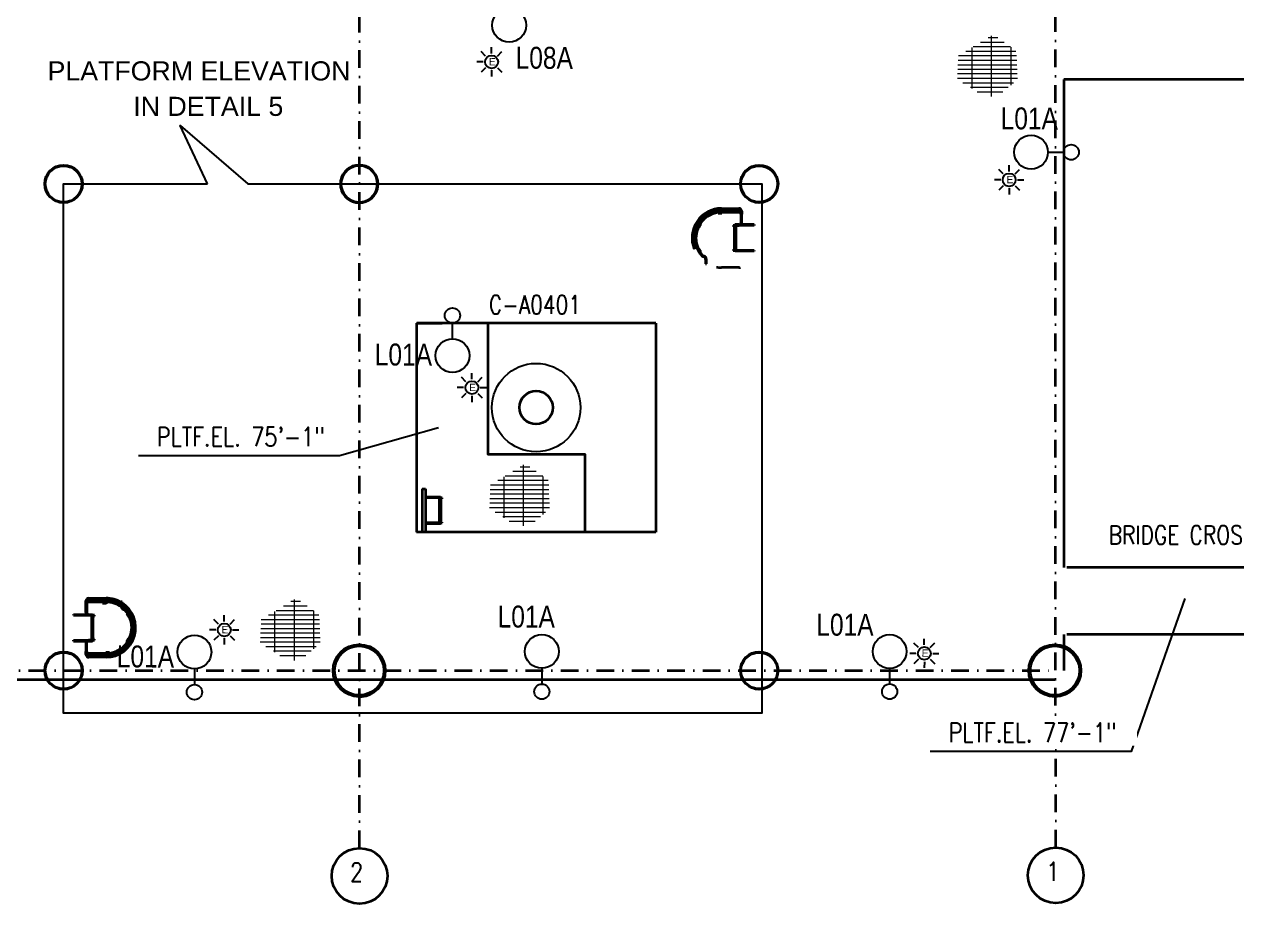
# Model space of a CAD drawing. Header units: inches. Extents: x 3135 to 9031, y -914 to 4011.
# Drawn here: x 5393 to 6230, y 2261 to 2868 of the extents above; entities that cross this region are included whole.
import ezdxf
from ezdxf.enums import TextEntityAlignment as Align

# ---------------------------------------------------------------- set-up
doc = ezdxf.new("R2010")
doc.units = ezdxf.units.IN
doc.header["$MEASUREMENT"] = 0
doc.linetypes.add('DASHDOT2', pattern=[12.700025, 6.350013, -3.175006, 0, -3.175006])
for name, color, linetype in [('Default', 7, 'Continuous'), ('E-LIGHTING', 41, 'Continuous'), ('TF_P_Equipment', 7, 'Continuous'), ('TF_P_Ladder', 7, 'Continuous'), ('TF_P_Steel', 7, 'Continuous'), ('TF_S_GRATING', 7, 'Continuous')]:
    doc.layers.add(name, color=color, linetype=linetype)
doc.styles.add('Arial', font='arial.ttf')
doc.styles.add('ROMANS', font='romans.shx')

# ---------------------------------------------------------------- blocks, each defined once
blk = doc.blocks.new('TF_P_ELP_GRATING', base_point=(2.146, 13.23))
at = {"layer": 'TF_S_GRATING', "color": 8, "linetype": 'Continuous', "lineweight": 18}
for p, q in [((2.313, 13.474), (2.034, 13.474)), ((2.19, 13.523), (2.19, 12.866)), ((2.426, 13.377), (1.882, 13.377)), ((2.37, 13.425), (1.964, 13.425)), ((1.98, 13.435), (1.98, 12.994)), ((2.4, 13.399), (2.4, 12.99)), ((2.469, 13.328), (1.822, 13.328)), ((2.467, 13.279), (1.824, 13.279)), ((2.465, 13.23), (1.826, 13.23)), ((2.463, 13.182), (1.828, 13.182)), ((2.462, 13.133), (1.83, 13.133)), ((2.46, 13.084), (1.832, 13.084)), ((2.453, 13.035), (1.912, 13.035)), ((2.396, 12.987), (1.992, 12.987)), ((2.326, 12.938), (2.072, 12.938)), ((2.256, 12.889), (2.152, 12.889))]:
    blk.add_line(p, q, dxfattribs=at)
blk = doc.blocks.new('A$Cdd380a1b')
at = {"color": 8}
blk.add_circle((-57.4385, -14.9664), 0.2383, dxfattribs=at)
at = {"layer": 'Default', "color": 8, "linetype": 'Continuous', "lineweight": 35}
for centre in [(-58.3905, -17.4925), (-58.3905, -17.4925), (-58.3905, -17.4925), (-54.6375, -17.489)]:
    blk.add_circle(centre, 0.15, dxfattribs=at)
at = {"layer": 'TF_P_Equipment', "color": 8, "linetype": 'Continuous', "lineweight": 35}
blk.add_circle((-57.4385, -14.9664), 0.09, dxfattribs=at)
at = {"layer": 'TF_P_Ladder', "color": 8, "linetype": 'Continuous', "lineweight": 35}
for p, q in [((-56.4383, -13.9134), (-56.4579, -13.9134)), ((-56.4579, -13.9134), (-56.4579, -13.918)), ((-56.4579, -13.918), (-56.4383, -13.918)), ((-56.4572, -13.9095), (-56.4556, -13.9013)), ((-56.4361, -13.9013), (-56.4556, -13.9013)), ((-56.4418, -13.918), (-56.4383, -13.918)), ((-56.4388, -13.8919), (-56.3451, -13.8919)), ((-56.3451, -13.8966), (-56.4388, -13.8966)), ((-56.3451, -13.9084), (-56.4388, -13.9084)), ((-56.4388, -13.913), (-56.3451, -13.913)), ((-56.4383, -13.9134), (-56.4383, -13.913)), ((-56.4383, -13.918), (-56.4374, -13.913)), ((-56.4383, -13.918), (-56.4383, -13.9134)), ((-56.4383, -13.918), (-56.4383, -13.918)), ((-56.4374, -13.9084), (-56.4361, -13.9013)), ((-56.4365, -13.9084), (-56.4361, -13.906)), ((-56.4361, -13.906), (-56.4361, -13.9013)), ((-56.3349, -13.9124), (-56.3349, -13.9068)), ((-56.3302, -13.9068), (-56.3302, -13.9232)), ((-56.5676, -13.9892), (-56.5791, -13.9853)), ((-56.5789, -13.9858), (-56.5765, -13.9871)), ((-56.568, -13.99), (-56.5765, -13.9871)), ((-56.558, -13.9723), (-56.5694, -13.9684)), ((-56.5537, -13.9737), (-56.5635, -13.9906)), ((-56.5594, -13.993), (-56.5496, -13.9761)), ((-56.5594, -13.993), (-56.5552, -13.9857)), ((-56.5496, -13.9761), (-56.5537, -13.9737)), ((-56.5497, -13.976), (-56.5514, -13.975)), ((-56.5497, -13.976), (-56.5497, -13.976)), ((-56.3759, -13.9841), (-56.3759, -13.9888)), ((-56.3564, -13.9841), (-56.3759, -13.9841)), ((-56.3701, -13.9826), (-56.3701, -13.9841)), ((-56.3662, -13.9826), (-56.3701, -13.9826)), ((-56.3662, -13.9794), (-56.3662, -13.9841)), ((-56.3451, -13.9794), (-56.3662, -13.9794)), ((-56.3564, -13.9888), (-56.3564, -13.9841)), ((-56.3564, -13.9841), (-56.3451, -13.9841)), ((-56.2627, -13.9841), (-56.3451, -13.9841)), ((-56.3349, -13.9232), (-56.3349, -13.9693)), ((-56.2627, -13.9794), (-56.3343, -13.9794)), ((-56.3302, -13.9693), (-56.3302, -13.9232)), ((-56.2627, -13.9794), (-56.2627, -13.9841)), ((-56.5635, -13.9906), (-56.5594, -13.993)), ((-56.5594, -13.993), (-56.5631, -13.9917)), ((-56.5627, -13.9911), (-56.5617, -13.9917)), ((-56.5594, -13.993), (-56.5594, -13.993)), ((-56.5594, -13.993), (-56.5594, -13.993)), ((-56.3759, -13.9888), (-56.3564, -13.9888)), ((-56.3701, -13.9888), (-56.3701, -14.1138)), ((-56.3623, -13.9888), (-56.3623, -14.1138)), ((-56.5594, -14.1097), (-56.5635, -14.112)), ((-56.5595, -14.1097), (-56.5635, -14.1111)), ((-56.5635, -14.112), (-56.5537, -14.1289)), ((-56.5595, -14.1097), (-56.5612, -14.1107)), ((-56.5594, -14.1097), (-56.5595, -14.1097)), ((-56.5496, -14.1266), (-56.5594, -14.1097)), ((-56.3759, -14.1138), (-56.3759, -14.1185)), ((-56.3564, -14.1138), (-56.3759, -14.1138)), ((-56.3564, -14.1185), (-56.3564, -14.1138)), ((-56.5537, -14.1289), (-56.5496, -14.1266)), ((-56.5251, -14.1673), (-56.5251, -14.1903)), ((-56.5204, -14.1903), (-56.5204, -14.1673)), ((-56.3759, -14.1185), (-56.3564, -14.1185)), ((-56.3701, -14.1185), (-56.3701, -14.1201)), ((-56.3634, -14.1201), (-56.3701, -14.1201)), ((-56.3662, -14.1201), (-56.3662, -14.1232)), ((-56.2627, -14.1232), (-56.3662, -14.1232)), ((-56.3623, -14.1201), (-56.3634, -14.1201)), ((-56.2627, -14.1185), (-56.3564, -14.1185)), ((-56.2627, -14.1185), (-56.2627, -14.1232)), ((-56.5251, -14.1903), (-56.5204, -14.1903)), ((-56.3451, -14.2107), (-56.4388, -14.2107)), ((-57.9549, -15.449), (-58.035, -15.449)), ((-57.9647, -15.4537), (-58.035, -15.4537)), ((-57.9452, -15.4537), (-57.9647, -15.4537)), ((-57.9647, -15.4537), (-57.9647, -15.4584)), ((-57.9647, -15.4584), (-57.9452, -15.4584)), ((-57.9588, -15.4521), (-57.9577, -15.4521)), ((-57.9588, -15.5834), (-57.9588, -15.4584)), ((-57.9577, -15.4521), (-57.951, -15.4521)), ((-57.9549, -15.449), (-57.9549, -15.4521)), ((-57.951, -15.4537), (-57.951, -15.4521)), ((-57.951, -15.5834), (-57.951, -15.4584)), ((-57.9452, -15.4584), (-57.9452, -15.4537)), ((-57.9647, -15.5881), (-58.035, -15.5881)), ((-57.9549, -15.5927), (-58.035, -15.5927)), ((-57.9452, -15.5834), (-57.9647, -15.5834)), ((-57.9647, -15.5834), (-57.9647, -15.5881)), ((-57.9647, -15.5881), (-57.9452, -15.5881)), ((-57.9588, -15.5896), (-57.9577, -15.5896)), ((-57.9577, -15.5896), (-57.951, -15.5896)), ((-57.9549, -15.5896), (-57.9549, -15.5927)), ((-57.951, -15.5896), (-57.951, -15.5881)), ((-57.9452, -15.5881), (-57.9452, -15.5834)), ((-59.8654, -16.0255), (-59.8654, -16.0091)), ((-59.8607, -16.0091), (-59.8607, -16.0147)), ((-59.8506, -15.9942), (-59.7568, -15.9942)), ((-59.7568, -15.9989), (-59.8506, -15.9989)), ((-59.8506, -16.0107), (-59.7568, -16.0107)), ((-59.7691, -16.0107), (-59.7596, -16.0036)), ((-59.7401, -16.0036), (-59.7596, -16.0036)), ((-59.7498, -16.0108), (-59.7401, -16.0036)), ((-59.744, -16.0112), (-59.7401, -16.0083)), ((-59.7401, -16.0083), (-59.7401, -16.0036)), ((-59.8654, -16.0716), (-59.8654, -16.0255)), ((-59.8607, -16.0255), (-59.8607, -16.0716)), ((-59.7568, -16.0153), (-59.8506, -16.0153)), ((-59.7759, -16.0157), (-59.7754, -16.0153)), ((-59.7759, -16.0157), (-59.7759, -16.0203)), ((-59.7564, -16.0157), (-59.7759, -16.0157)), ((-59.7759, -16.0203), (-59.7564, -16.0203)), ((-59.7564, -16.0157), (-59.756, -16.0153)), ((-59.7564, -16.0203), (-59.7498, -16.0155)), ((-59.7564, -16.0203), (-59.7564, -16.0157)), ((-59.6753, -16.0146), (-59.6753, -16.0377)), ((-59.6706, -16.0146), (-59.6753, -16.0146)), ((-59.6706, -16.0377), (-59.6706, -16.0146)), ((-59.642, -16.076), (-59.646, -16.0784)), ((-59.646, -16.0784), (-59.6422, -16.085)), ((-59.646, -16.0784), (-59.646, -16.0784)), ((-59.646, -16.0784), (-59.6363, -16.0953)), ((-59.6423, -16.0762), (-59.6438, -16.0771)), ((-59.6322, -16.0929), (-59.642, -16.076)), ((-59.6377, -16.0746), (-59.6263, -16.0707)), ((-59.933, -16.0864), (-59.933, -16.0817)), ((-59.933, -16.0817), (-59.8295, -16.0817)), ((-59.933, -16.0864), (-59.8393, -16.0864)), ((-59.8393, -16.0864), (-59.8393, -16.0911)), ((-59.8197, -16.0864), (-59.8393, -16.0864)), ((-59.8393, -16.0911), (-59.8197, -16.0911)), ((-59.8334, -16.2161), (-59.8334, -16.0911)), ((-59.8333, -16.0849), (-59.8323, -16.0849)), ((-59.8323, -16.0849), (-59.8256, -16.0849)), ((-59.8295, -16.0849), (-59.8295, -16.0817)), ((-59.8256, -16.0864), (-59.8256, -16.0849)), ((-59.8256, -16.2161), (-59.8256, -16.0911)), ((-59.8197, -16.0911), (-59.8197, -16.0864)), ((-59.6363, -16.0953), (-59.6322, -16.0929)), ((-59.6362, -16.0953), (-59.6321, -16.0939)), ((-59.6362, -16.0953), (-59.6344, -16.0942)), ((-59.6362, -16.0953), (-59.6362, -16.0953)), ((-59.6281, -16.0915), (-59.6165, -16.0876)), ((-59.6277, -16.0924), (-59.619, -16.0894)), ((-59.619, -16.0894), (-59.6167, -16.0881)), ((-59.933, -16.2255), (-59.933, -16.2208)), ((-59.933, -16.2208), (-59.8506, -16.2208)), ((-59.933, -16.2255), (-59.8614, -16.2255)), ((-59.8654, -16.2357), (-59.8654, -16.2817)), ((-59.8607, -16.2817), (-59.8607, -16.2357)), ((-59.8393, -16.2208), (-59.8506, -16.2208)), ((-59.8506, -16.2255), (-59.8295, -16.2255)), ((-59.8393, -16.2161), (-59.8393, -16.2208)), ((-59.8197, -16.2161), (-59.8393, -16.2161)), ((-59.8393, -16.2208), (-59.8197, -16.2208)), ((-59.8295, -16.2255), (-59.8295, -16.2208)), ((-59.8295, -16.2224), (-59.8256, -16.2224)), ((-59.8256, -16.2224), (-59.8256, -16.2208)), ((-59.8197, -16.2208), (-59.8197, -16.2161)), ((-59.6363, -16.212), (-59.646, -16.2289)), ((-59.646, -16.2289), (-59.646, -16.2289)), ((-59.646, -16.2289), (-59.642, -16.2312)), ((-59.646, -16.2289), (-59.6442, -16.2299)), ((-59.642, -16.2312), (-59.6322, -16.2143)), ((-59.6363, -16.212), (-59.6405, -16.2192)), ((-59.6377, -16.2327), (-59.6263, -16.2366)), ((-59.6363, -16.212), (-59.6363, -16.212)), ((-59.6363, -16.212), (-59.6326, -16.2132)), ((-59.6322, -16.2143), (-59.6363, -16.212)), ((-59.6363, -16.212), (-59.6363, -16.212)), ((-59.6329, -16.2139), (-59.634, -16.2133)), ((-59.6281, -16.2157), (-59.6166, -16.2196)), ((-59.6277, -16.2149), (-59.6191, -16.2178)), ((-59.6167, -16.2192), (-59.6191, -16.2178)), ((-59.8654, -16.2982), (-59.8654, -16.2817)), ((-59.8607, -16.2926), (-59.8607, -16.2982)), ((-59.7568, -16.2919), (-59.8506, -16.2919)), ((-59.8506, -16.2966), (-59.7568, -16.2966)), ((-59.8506, -16.3083), (-59.7568, -16.3083)), ((-59.7568, -16.313), (-59.8506, -16.313)), ((-59.7591, -16.2966), (-59.7596, -16.2989)), ((-59.7583, -16.2966), (-59.7596, -16.3036)), ((-59.7596, -16.2989), (-59.7596, -16.3036)), ((-59.7596, -16.3036), (-59.74, -16.3036)), ((-59.7573, -16.2869), (-59.7583, -16.2919)), ((-59.7573, -16.2916), (-59.7574, -16.2919)), ((-59.7573, -16.2869), (-59.7573, -16.2916)), ((-59.7573, -16.2869), (-59.7573, -16.2869)), ((-59.7378, -16.2869), (-59.7573, -16.2869)), ((-59.7538, -16.2869), (-59.7573, -16.2869)), ((-59.7573, -16.2916), (-59.7378, -16.2916)), ((-59.7385, -16.2954), (-59.74, -16.3036)), ((-59.7378, -16.2916), (-59.7378, -16.2869))]:
    blk.add_line(p, q, dxfattribs=at)
for centre, radius, start, end in [((-56.4388, -14.0513), 0.1594, 90, 202.10928), ((-56.4388, -14.0513), 0.143, 90, 225), ((-56.4374, -14.0528), 0.1398, 90.60236, 222.78875), ((-56.4388, -14.0513), 0.1547, 90, 153.09853), ((-56.3451, -13.9068), 0.0148, 0, 90), ((-56.3451, -13.9068), 0.0102, 0, 90), ((-56.3451, -13.9232), 0.0148, 0, 90), ((-56.3451, -13.9232), 0.0102, 0, 90), ((-56.4388, -14.0513), 0.1547, 154.81182, 202.81641), ((-56.3451, -13.9693), 0.0148, 270, 0), ((-56.3451, -13.9693), 0.0102, 270, 0), ((-56.4388, -14.0513), 0.1383, 180, 205.70816), ((-56.5399, -14.1673), 0.0195, 0, 90), ((-56.5399, -14.1673), 0.0148, 0, 90), ((-56.4388, -14.0513), 0.1594, 259.80709, 270), ((-56.3451, -14.1959), 0.0148, 270, 303.84514), ((-59.8506, -16.0091), 0.0148, 90, 180), ((-59.8506, -16.0255), 0.0148, 90, 180), ((-59.8506, -16.0091), 0.0102, 90, 180), ((-59.7568, -16.1536), 0.1594, 59.21838, 90), ((-59.7568, -16.1536), 0.1547, 58.17845, 90), ((-59.7568, -16.1536), 0.143, 55.21527, 90), ((-59.8506, -16.0716), 0.0148, 180, 223.17355), ((-59.8506, -16.0255), 0.0102, 90, 180), ((-59.8506, -16.0716), 0.0102, 180, 270), ((-59.7568, -16.1536), 0.1383, 53.56072, 90), ((-59.7568, -16.1536), 0.1594, 270, 57.23606), ((-59.7568, -16.1536), 0.143, 270, 45), ((-59.7583, -16.1522), 0.1398, 270.60236, 42.78875), ((-59.6557, -16.0377), 0.0195, 180, 270), ((-59.7568, -16.1536), 0.1547, 27.22863, 56.1115), ((-59.6557, -16.0377), 0.0148, 180, 270), ((-59.7568, -16.1536), 0.143, 45, 52.82522), ((-59.7568, -16.1536), 0.1383, 34.04968, 44.2645), ((-59.7568, -16.1536), 0.1383, 0, 25.95032), ((-59.7568, -16.1536), 0.1547, 334.81182, 25.19533), ((-59.8506, -16.2357), 0.0148, 90, 180), ((-59.8506, -16.2357), 0.0102, 90, 180), ((-59.7568, -16.1536), 0.1547, 270, 333.09853), ((-59.8506, -16.2817), 0.0148, 180, 270), ((-59.8506, -16.2982), 0.0148, 180, 270), ((-59.8506, -16.2817), 0.0102, 180, 270), ((-59.8506, -16.2982), 0.0102, 180, 270)]:
    blk.add_arc(centre, radius, start, end, dxfattribs=at)
at = {"layer": 'TF_P_Steel', "color": 8, "linetype": 'Continuous', "lineweight": 35}
for p, q in [((-54.5945, -13.1974), (-54.5945, -15.8295)), ((-53.5711, -13.1974), (-54.5945, -13.1974)), ((-56.5623, -14.1113), (-56.5643, -14.1113)), ((-58.0828, -14.5107), (-57.9442, -14.5107)), ((-58.0818, -15.6381), (-58.0818, -14.5107)), ((-56.7941, -14.5107), (-57.9442, -14.5107)), ((-58.0533, -15.4037), (-58.0533, -15.6381)), ((-58.0533, -15.4037), (-58.035, -15.4037)), ((-58.035, -15.4037), (-58.035, -15.6381)), ((-56.7941, -15.6381), (-58.0828, -15.6381)), ((-53.0485, -15.8295), (-54.5774, -15.8295)), ((-54.5945, -16.1904), (-54.5945, -16.385)), ((-53.0485, -16.1904), (-54.5774, -16.1904)), ((-62.1422, -16.4326), (-56.2212, -16.4326)), ((-60.0721, -16.4326), (-59.986, -16.4326)), ((-56.236, -16.4326), (-56.1498, -16.4326)), ((-56.1463, -16.4326), (-54.6422, -16.4326)), ((-58.3983, -16.5255), (-58.3983, -16.5255))]:
    blk.add_line(p, q, dxfattribs=at)
at = {"layer": 'TF_P_Steel', "color": 8, "linetype": 'DASHDOT2', "lineweight": 35, "ltscale": 0.015}
for points in [[(-58.3908, -17.3425), (-58.3922, -5.1349)], [(-54.6376, -17.339), (-54.6422, -5.1349)], [(-76.4334, -16.3849), (-54.6422, -16.3849)]]:
    blk.add_lwpolyline(points, dxfattribs=at)
at = {"layer": 'TF_P_Steel', "color": 8, "linetype": 'Continuous', "lineweight": 35}
for points in [[(-57.1738, -15.6381), (-57.1738, -15.2201), (-57.6974, -15.2201), (-57.6974, -14.5107), (-58.0818, -14.5107)], [(-56.7941, -14.5107), (-56.7941, -15.6381)]]:
    blk.add_lwpolyline(points, dxfattribs=at)
for centre, radius in [((-59.986, -13.7599), 0.1015), ((-56.236, -13.7599), 0.1015), ((-56.236, -13.7599), 0.1015), ((-56.236, -13.7599), 0.1015), ((-56.236, -13.7599), 0.1015), ((-59.986, -13.7599), 0.0984), ((-56.236, -13.7599), 0.0984), ((-56.236, -13.7599), 0.0984), ((-56.236, -13.7599), 0.0984), ((-56.236, -13.7599), 0.0984), ((-58.3922, -16.3849), 0.1407), ((-58.3922, -16.3849), 0.133), ((-54.6422, -16.3849), 0.1407), ((-54.6422, -16.3849), 0.133), ((-59.986, -16.3849), 0.1015), ((-59.986, -16.3849), 0.0984), ((-56.236, -16.3849), 0.1015), ((-56.236, -16.3849), 0.1015), ((-56.236, -16.3849), 0.1015), ((-56.236, -16.3849), 0.1015), ((-56.236, -16.3849), 0.0984), ((-56.236, -16.3849), 0.0984), ((-56.236, -16.3849), 0.0984), ((-56.236, -16.3849), 0.0984)]:
    blk.add_circle(centre, radius, dxfattribs=at)
for centre, radius, start, end in [((-58.3922, -13.7599), 0.1015, 0, 240.48698), ((-58.3922, -13.7599), 0.1015, 119.51302, 0), ((-58.3922, -13.7599), 0.0984, 0, 239.46825), ((-58.3922, -13.7599), 0.0984, 120.53175, 0), ((-58.3922, -13.7599), 0.1015, 299.51101, 0), ((-58.3922, -13.7599), 0.0984, 300.52965, 0), ((-58.3922, -16.3849), 0.1407, 22.86955, 67.13048), ((-58.3922, -16.3849), 0.1407, 267.56926, 337.13051)]:
    blk.add_arc(centre, radius, start, end, dxfattribs=at)
at = {"layer": 'Default', "color": 8, "linetype": 'Continuous', "lineweight": 35, "xscale": -0.5, "yscale": 0.5, "zscale": 0.5, "rotation": 180}
for p in [(-55.0055, -13.1424), (-57.5278, -15.4578), (-58.7637, -16.1834)]:
    blk.add_blockref('TF_P_ELP_GRATING', p, dxfattribs=at)
at = {"layer": 'Default', "color": 8, "style": 'ROMANS', "width": 0.8}
for s, p in [('C-A0401', (-57.445, -14.4113)), ('BRIDGE CROSSOVER', (-53.8188, -15.6534))]:
    blk.add_text(s, height=0.1, dxfattribs=at).set_placement(p, align=Align.MIDDLE_CENTER)
for s, p in [('2', (-58.441, -17.4216)), ('1', (-54.688, -17.4181))]:
    blk.add_text(s, height=0.1, dxfattribs=at).set_placement(p, align=Align.TOP_LEFT)
blk = doc.blocks.new('*U49')
at = {"color": 4, "linetype": 'ByBlock', "lineweight": -2}
blk.add_circle((0, 0), 112, dxfattribs=at)
at = {"color": 4, "insert": (1271, 651), "char_height": 324, "attachment_point": 1, "rotation": 269.7413, "style": 'Arial'}
blk.add_mtext_dynamic_manual_height_columns('{\\W0.8;L01A}', width=4053.6, gutter_width=4.41, heights=[0], dxfattribs=at)
at = {"color": 8}
blk.add_wipeout([(842, 0), (841, 16), (840, 31), (837, 47), (834, 62), (829, 77), (824, 92), (818, 106), (811, 120), (803, 134), (794, 146), (784, 159), (774, 171), (763, 182), (751, 192), (739, 202), (726, 210), (713, 218), (699, 225), (684, 232), (670, 237), (654, 241), (639, 245), (624, 247), (608, 249), (593, 249), (577, 249), (561, 247), (546, 245), (531, 241), (515, 237), (501, 232), (486, 225), (472, 218), (459, 210), (446, 202), (434, 192), (422, 182), (411, 171), (401, 159), (391, 146), (382, 134), (374, 120), (367, 106), (361, 92), (356, 77), (351, 62), (348, 47), (345, 31), (344, 16), (343, 0), (344, -16), (345, -31), (348, -47), (351, -62), (356, -77), (361, -92), (367, -106), (374, -120), (382, -134), (391, -146), (401, -159), (411, -171), (422, -182), (434, -192), (446, -202), (459, -210), (472, -218), (486, -225), (501, -232), (515, -237), (531, -241), (546, -245), (561, -247), (577, -249), (593, -249), (608, -249), (624, -247), (639, -245), (654, -241), (670, -237), (684, -232), (699, -225), (713, -218), (726, -210), (739, -202), (751, -192), (763, -182), (774, -171), (784, -159), (794, -146), (803, -134), (811, -120), (818, -106), (824, -92), (829, -77), (834, -62), (837, -47), (840, -31), (841, -16)], dxfattribs=at)
at = {"color": 4, "linetype": 'ByBlock', "lineweight": -2}
blk.add_line((343, 0), (112, 0), dxfattribs=at)
blk.add_circle((593, 0), 249, dxfattribs=at)
blk = doc.blocks.new('*U32')
at = {"color": 3}
for points in [[(-8.54, -37.05), (-8.55, -32.71)], [(-4.46, -38.73), (-1.4, -35.66)], [(-12.6, -46.89), (-15.66, -49.96)], [(-8.52, -48.57), (-8.52, -52.91)], [(-4.45, -46.88), (-1.38, -49.94)], [(-2.77, -42.8), (1.57, -42.79)]]:
    blk.add_lwpolyline(points, dxfattribs=at)
at = {"color": 4, "linetype": 'ByBlock', "lineweight": -2}
blk.add_circle((-27.71, -0.02), 5.26, dxfattribs=at)
at = {"color": 4, "insert": (-11.23, -44.64), "char_height": 5.03, "attachment_point": 1, "rotation": 89.86226, "style": 'Arial'}
blk.add_mtext_dynamic_manual_height_columns('E', width=62.9163, gutter_width=0.0684, heights=[0], dxfattribs=at)
at = {"color": 8}
blk.add_wipeout([(-27.69, -39.38), (-26.95, -39.36), (-26.23, -39.29), (-25.5, -39.17), (-24.79, -39.01), (-24.09, -38.81), (-23.4, -38.56), (-22.73, -38.27), (-22.07, -37.94), (-21.44, -37.56), (-20.84, -37.15), (-20.26, -36.7), (-19.71, -36.22), (-19.19, -35.7), (-18.71, -35.15), (-18.26, -34.57), (-17.85, -33.96), (-17.48, -33.33), (-17.15, -32.68), (-16.86, -32.01), (-16.61, -31.32), (-16.4, -30.62), (-16.25, -29.9), (-16.13, -29.18), (-16.06, -28.45), (-16.04, -27.72), (-16.06, -26.99), (-16.13, -26.26), (-16.25, -25.54), (-16.41, -24.82), (-16.61, -24.12), (-16.86, -23.43), (-17.15, -22.76), (-17.48, -22.11), (-17.86, -21.48), (-18.27, -20.87), (-18.72, -20.29), (-19.2, -19.74), (-19.72, -19.23), (-20.27, -18.74), (-20.85, -18.29), (-21.46, -17.88), (-22.09, -17.51), (-22.74, -17.18), (-23.41, -16.89), (-24.1, -16.64), (-24.8, -16.44), (-25.52, -16.28), (-26.24, -16.16), (-26.97, -16.1), (-27.7, -16.07), (-28.43, -16.1), (-29.16, -16.17), (-29.88, -16.28), (-30.6, -16.44), (-31.3, -16.65), (-31.99, -16.89), (-32.66, -17.18), (-33.31, -17.52), (-33.94, -17.89), (-34.55, -18.3), (-35.13, -18.75), (-35.68, -19.24), (-36.19, -19.75), (-36.68, -20.3), (-37.13, -20.88), (-37.54, -21.49), (-37.91, -22.12), (-38.24, -22.77), (-38.53, -23.44), (-38.78, -24.13), (-38.98, -24.83), (-39.14, -25.55), (-39.26, -26.27), (-39.32, -27), (-39.35, -27.73), (-39.32, -28.47), (-39.25, -29.19), (-39.14, -29.92), (-38.98, -30.63), (-38.77, -31.33), (-38.53, -32.02), (-38.24, -32.69), (-37.9, -33.35), (-37.53, -33.98), (-37.12, -34.58), (-36.67, -35.16), (-36.18, -35.71), (-35.67, -36.23), (-35.12, -36.71), (-34.54, -37.16), (-33.93, -37.57), (-33.3, -37.94), (-32.65, -38.27), (-31.98, -38.56), (-31.29, -38.81), (-30.59, -39.02), (-29.87, -39.17), (-29.15, -39.29), (-28.42, -39.36)], dxfattribs=at)
at = {"color": 4, "linetype": 'ByBlock', "lineweight": -2}
blk.add_line((-27.7, -16.07), (-27.71, -5.28), dxfattribs=at)
at = {"color": 3}
for points in [[(-12.61, -38.74), (-15.69, -35.68)], [(-14.29, -42.82), (-18.63, -42.82)]]:
    blk.add_lwpolyline(points, dxfattribs=at)
at = {"color": 4, "linetype": 'ByBlock', "lineweight": -2}
blk.add_circle((-27.69, -27.73), 11.65, dxfattribs=at)
at = {"color": 3}
blk.add_circle((-8.53, -42.81), 4.47, dxfattribs=at)
at = {"color": 4, "insert": (-58.59, -48.75), "char_height": 15.1528, "attachment_point": 1, "rotation": 89.86226, "style": 'Arial'}
blk.add_mtext_dynamic_manual_height_columns('{\\W0.8;L01A}', width=189.5784, gutter_width=0.206, heights=[0], dxfattribs=at)
blk = doc.blocks.new('*U26')
at = {"color": 4, "linetype": 'ByBlock', "lineweight": -2}
for points in [[(0, 0), (-9.21, 0)], [(0, 0), (9.21, 0)]]:
    blk.add_lwpolyline(points, dxfattribs=at)
at = {"color": 3}
for points in [[(-16.23, -43.68), (-19.3, -40.61)], [(-8.08, -43.68), (-5.02, -40.61)], [(-17.92, -47.76), (-22.26, -47.76)], [(-16.23, -51.83), (-19.3, -54.9)], [(-12.16, -53.52), (-12.16, -57.86)], [(-12.16, -53.52), (-12.16, -57.86)], [(-8.08, -51.83), (-5.02, -54.9)]]:
    blk.add_lwpolyline(points, dxfattribs=at)
blk.add_circle((-12.16, -47.76), 4.47, dxfattribs=at)
at = {"color": 4, "insert": (-13.99, -45.05), "char_height": 5.03, "attachment_point": 1, "rotation": 359.77523, "style": 'Arial'}
blk.add_mtext_dynamic_manual_height_columns('E', width=62.9163, gutter_width=0.0684, heights=[0], dxfattribs=at)
at = {"color": 8}
blk.add_wipeout([(0.02, -34.1), (0.75, -34.08), (1.48, -34.01), (2.2, -33.89), (2.92, -33.73), (3.62, -33.53), (4.31, -33.28), (4.98, -32.99), (5.63, -32.66), (6.26, -32.28), (6.87, -31.87), (7.45, -31.42), (8, -30.94), (8.51, -30.42), (9, -29.87), (9.45, -29.29), (9.86, -28.69), (10.23, -28.06), (10.56, -27.4), (10.85, -26.73), (11.1, -26.04), (11.3, -25.34), (11.46, -24.63), (11.58, -23.9), (11.64, -23.17), (11.67, -22.44), (11.64, -21.71), (11.57, -20.98), (11.46, -20.26), (11.3, -19.54), (11.09, -18.84), (10.85, -18.15), (10.55, -17.48), (10.22, -16.83), (9.85, -16.2), (9.44, -15.59), (8.99, -15.01), (8.5, -14.47), (7.99, -13.95), (7.44, -13.46), (6.86, -13.02), (6.25, -12.61), (5.62, -12.23), (4.97, -11.9), (4.3, -11.61), (3.61, -11.36), (2.9, -11.16), (2.19, -11), (1.47, -10.89), (0.74, -10.82), (0.01, -10.79), (-0.73, -10.82), (-1.45, -10.89), (-2.18, -11), (-2.89, -11.16), (-3.59, -11.37), (-4.28, -11.62), (-4.95, -11.91), (-5.61, -12.24), (-6.24, -12.61), (-6.84, -13.02), (-7.42, -13.47), (-7.97, -13.96), (-8.49, -14.48), (-8.97, -15.03), (-9.42, -15.6), (-9.83, -16.21), (-10.2, -16.84), (-10.53, -17.49), (-10.82, -18.17), (-11.07, -18.85), (-11.28, -19.56), (-11.44, -20.27), (-11.55, -20.99), (-11.62, -21.72), (-11.64, -22.46), (-11.62, -23.19), (-11.55, -23.92), (-11.43, -24.64), (-11.27, -25.35), (-11.07, -26.06), (-10.82, -26.75), (-10.53, -27.42), (-10.2, -28.07), (-9.82, -28.7), (-9.41, -29.3), (-8.96, -29.88), (-8.48, -30.43), (-7.96, -30.95), (-7.41, -31.43), (-6.83, -31.88), (-6.23, -32.29), (-5.59, -32.66), (-4.94, -33), (-4.27, -33.29), (-3.58, -33.53), (-2.88, -33.74), (-2.16, -33.9), (-1.44, -34.01), (-0.71, -34.08)], dxfattribs=at)
at = {"color": 4, "linetype": 'ByBlock', "lineweight": -2}
blk.add_line((0.01, -10.79), (0, 0), dxfattribs=at)
at = {"color": 3}
blk.add_lwpolyline([(-12.16, -41.99), (-12.16, -37.66)], dxfattribs=at)
at = {"color": 4, "linetype": 'ByBlock', "lineweight": -2}
blk.add_circle((0.01, -22.45), 11.65, dxfattribs=at)
at = {"color": 4, "insert": (4.49, -37.25), "char_height": 15.1528, "attachment_point": 1, "rotation": 359.77523, "style": 'Arial'}
blk.add_mtext_dynamic_manual_height_columns('{\\W0.8;L08A}', width=189.5784, gutter_width=0.206, heights=[0], dxfattribs=at)
blk = doc.blocks.new('*U48')
at = {"color": 3}
for points in [[(17.98, 17.53), (14.9, 20.6)], [(22.05, 19.23), (22.04, 23.57)], [(26.13, 17.55), (29.19, 20.62)], [(26.14, 9.4), (29.21, 6.33)], [(27.82, 13.47), (32.16, 13.48)], [(22.07, 7.7), (22.07, 3.36)]]:
    blk.add_lwpolyline(points, dxfattribs=at)
blk.add_circle((22.06, 13.47), 4.47, dxfattribs=at)
at = {"color": 4, "linetype": 'ByBlock', "lineweight": -2}
blk.add_circle((-27.71, -0.02), 5.26, dxfattribs=at)
at = {"color": 4, "insert": (19.36, 11.63), "char_height": 5.03, "attachment_point": 1, "rotation": 89.86226, "style": 'Arial'}
blk.add_mtext_dynamic_manual_height_columns('E', width=62.9163, gutter_width=0.0684, heights=[0], dxfattribs=at)
at = {"color": 8}
blk.add_wipeout([(11.65, 0.07), (11.63, 0.8), (11.56, 1.53), (11.44, 2.25), (11.28, 2.96), (11.08, 3.67), (10.83, 4.35), (10.53, 5.03), (10.2, 5.68), (9.83, 6.31), (9.41, 6.91), (8.96, 7.49), (8.48, 8.04), (7.96, 8.55), (7.41, 9.04), (6.83, 9.48), (6.22, 9.89), (5.59, 10.27), (4.94, 10.6), (4.27, 10.89), (3.58, 11.13), (2.87, 11.34), (2.16, 11.49), (1.44, 11.61), (0.71, 11.67), (-0.02, 11.7), (-0.76, 11.67), (-1.49, 11.6), (-2.21, 11.48), (-2.92, 11.32), (-3.62, 11.12), (-4.31, 10.87), (-4.98, 10.58), (-5.64, 10.24), (-6.27, 9.87), (-6.87, 9.46), (-7.45, 9.01), (-8, 8.52), (-8.51, 8), (-9, 7.45), (-9.44, 6.87), (-9.85, 6.27), (-10.22, 5.63), (-10.56, 4.98), (-10.84, 4.31), (-11.09, 3.62), (-11.29, 2.92), (-11.45, 2.2), (-11.56, 1.48), (-11.63, 0.75), (-11.65, 0.02), (-11.63, -0.71), (-11.56, -1.44), (-11.44, -2.17), (-11.28, -2.88), (-11.08, -3.58), (-10.83, -4.27), (-10.53, -4.94), (-10.2, -5.59), (-9.83, -6.22), (-9.41, -6.83), (-8.96, -7.41), (-8.48, -7.95), (-7.96, -8.47), (-7.41, -8.95), (-6.83, -9.4), (-6.22, -9.81), (-5.59, -10.18), (-4.94, -10.51), (-4.27, -10.8), (-3.58, -11.05), (-2.87, -11.25), (-2.16, -11.41), (-1.44, -11.52), (-0.71, -11.59), (0.02, -11.61), (0.76, -11.59), (1.48, -11.52), (2.21, -11.4), (2.92, -11.24), (3.62, -11.03), (4.31, -10.78), (4.98, -10.49), (5.64, -10.16), (6.27, -9.78), (6.87, -9.37), (7.45, -8.92), (8, -8.44), (8.51, -7.92), (8.99, -7.37), (9.44, -6.79), (9.85, -6.18), (10.22, -5.55), (10.55, -4.9), (10.84, -4.23), (11.09, -3.54), (11.29, -2.83), (11.45, -2.12), (11.56, -1.39), (11.63, -0.67)], dxfattribs=at)
at = {"color": 4, "linetype": 'ByBlock', "lineweight": -2}
blk.add_line((-11.65, 0.02), (-22.45, -0.01), dxfattribs=at)
at = {"color": 3}
for points in [[(16.29, 13.46), (11.96, 13.45)], [(17.99, 9.38), (14.92, 6.31)]]:
    blk.add_lwpolyline(points, dxfattribs=at)
at = {"color": 4, "linetype": 'ByBlock', "lineweight": -2}
blk.add_circle((0, 0.04), 11.65, dxfattribs=at)
at = {"color": 4, "insert": (-8.31, -53.56), "char_height": 15.1528, "attachment_point": 1, "rotation": 89.86226, "style": 'Arial'}
blk.add_mtext_dynamic_manual_height_columns('{\\W0.8;L01A}', width=189.5784, gutter_width=0.206, heights=[0], dxfattribs=at)
blk = doc.blocks.new('*U45')
at = {"color": 3}
for points in [[(-74.79, 24.54), (-77.86, 27.6)], [(-70.72, 26.23), (-70.72, 30.57)], [(-66.64, 24.55), (-63.58, 27.62)], [(-76.47, 20.46), (-80.81, 20.45)], [(-64.95, 20.48), (-60.61, 20.49)], [(-74.78, 16.39), (-77.84, 13.32)]]:
    blk.add_lwpolyline(points, dxfattribs=at)
blk.add_circle((-70.71, 20.47), 4.47, dxfattribs=at)
at = {"color": 4, "linetype": 'ByBlock', "lineweight": -2}
blk.add_circle((-27.71, -0.02), 5.26, dxfattribs=at)
at = {"color": 4, "insert": (-73.41, 18.64), "char_height": 5.03, "attachment_point": 1, "rotation": 89.86226, "style": 'Arial'}
blk.add_mtext_dynamic_manual_height_columns('E', width=62.9163, gutter_width=0.0684, heights=[0], dxfattribs=at)
at = {"color": 8}
blk.add_wipeout([(-67.07, -0.1), (-67.05, -0.83), (-66.98, -1.56), (-66.86, -2.28), (-66.7, -3), (-66.5, -3.7), (-66.25, -4.39), (-65.95, -5.06), (-65.62, -5.71), (-65.25, -6.34), (-64.83, -6.94), (-64.38, -7.52), (-63.9, -8.07), (-63.38, -8.59), (-62.83, -9.07), (-62.25, -9.52), (-61.64, -9.93), (-61.01, -10.3), (-60.36, -10.63), (-59.69, -10.92), (-59, -11.17), (-58.29, -11.37), (-57.58, -11.53), (-56.86, -11.64), (-56.13, -11.71), (-55.4, -11.73), (-54.66, -11.7), (-53.93, -11.63), (-53.21, -11.52), (-52.5, -11.36), (-51.8, -11.15), (-51.11, -10.9), (-50.44, -10.61), (-49.78, -10.28), (-49.15, -9.9), (-48.55, -9.49), (-47.97, -9.04), (-47.42, -8.55), (-46.91, -8.03), (-46.42, -7.48), (-45.98, -6.9), (-45.57, -6.3), (-45.2, -5.67), (-44.86, -5.01), (-44.58, -4.34), (-44.33, -3.65), (-44.13, -2.95), (-43.97, -2.23), (-43.86, -1.51), (-43.79, -0.78), (-43.77, -0.05), (-43.79, 0.68), (-43.86, 1.41), (-43.98, 2.13), (-44.14, 2.85), (-44.34, 3.55), (-44.59, 4.24), (-44.89, 4.91), (-45.22, 5.56), (-45.59, 6.19), (-46.01, 6.79), (-46.46, 7.37), (-46.94, 7.92), (-47.46, 8.44), (-48.01, 8.92), (-48.59, 9.37), (-49.2, 9.78), (-49.83, 10.15), (-50.48, 10.48), (-51.15, 10.77), (-51.84, 11.02), (-52.55, 11.22), (-53.26, 11.38), (-53.98, 11.49), (-54.71, 11.56), (-55.44, 11.58), (-56.18, 11.55), (-56.9, 11.48), (-57.63, 11.37), (-58.34, 11.21), (-59.04, 11), (-59.73, 10.75), (-60.4, 10.46), (-61.06, 10.13), (-61.69, 9.75), (-62.29, 9.34), (-62.87, 8.89), (-63.42, 8.4), (-63.93, 7.88), (-64.41, 7.33), (-64.86, 6.76), (-65.27, 6.15), (-65.64, 5.52), (-65.97, 4.86), (-66.26, 4.19), (-66.51, 3.5), (-66.71, 2.8), (-66.87, 2.08), (-66.98, 1.36), (-67.05, 0.63)], dxfattribs=at)
at = {"color": 4, "linetype": 'ByBlock', "lineweight": -2}
blk.add_line((-43.77, -0.05), (-32.97, -0.03), dxfattribs=at)
at = {"color": 3}
for points in [[(-70.7, 14.71), (-70.69, 10.37)], [(-66.63, 16.4), (-63.56, 13.34)]]:
    blk.add_lwpolyline(points, dxfattribs=at)
at = {"color": 4, "linetype": 'ByBlock', "lineweight": -2}
blk.add_circle((-55.42, -0.07), 11.65, dxfattribs=at)
at = {"color": 4, "insert": (-59.9, -53.64), "char_height": 15.1528, "attachment_point": 1, "rotation": 89.86226, "style": 'Arial'}
blk.add_mtext_dynamic_manual_height_columns('{\\W0.8;L01A}', width=189.5784, gutter_width=0.206, heights=[0], dxfattribs=at)
blk = doc.blocks.new('*U99')
at = {"color": 3}
for points in [[(-54.17, 29.64), (-54.18, 33.98)], [(-58.24, 27.95), (-61.32, 31.01)], [(-50.09, 27.96), (-47.03, 31.03)], [(-59.93, 23.87), (-64.26, 23.86)], [(-58.23, 19.8), (-61.29, 16.73)], [(-50.08, 19.81), (-47.01, 16.75)], [(-48.4, 23.89), (-44.06, 23.89)]]:
    blk.add_lwpolyline(points, dxfattribs=at)
blk.add_circle((-54.16, 23.88), 4.47, dxfattribs=at)
at = {"color": 4, "linetype": 'ByBlock', "lineweight": -2}
blk.add_circle((-27.71, -0.02), 5.26, dxfattribs=at)
at = {"color": 4, "insert": (-56.86, 22.05), "char_height": 5.03, "attachment_point": 1, "rotation": 89.86226, "style": 'Arial'}
blk.add_mtext_dynamic_manual_height_columns('E', width=62.9163, gutter_width=0.0684, heights=[0], dxfattribs=at)
at = {"color": 8}
blk.add_wipeout([(-67.07, -0.1), (-67.05, -0.83), (-66.98, -1.56), (-66.86, -2.28), (-66.7, -3), (-66.5, -3.7), (-66.25, -4.39), (-65.95, -5.06), (-65.62, -5.71), (-65.25, -6.34), (-64.83, -6.94), (-64.38, -7.52), (-63.9, -8.07), (-63.38, -8.59), (-62.83, -9.07), (-62.25, -9.52), (-61.64, -9.93), (-61.01, -10.3), (-60.36, -10.63), (-59.69, -10.92), (-59, -11.17), (-58.29, -11.37), (-57.58, -11.53), (-56.86, -11.64), (-56.13, -11.71), (-55.4, -11.73), (-54.66, -11.7), (-53.93, -11.63), (-53.21, -11.52), (-52.5, -11.36), (-51.8, -11.15), (-51.11, -10.9), (-50.44, -10.61), (-49.78, -10.28), (-49.15, -9.9), (-48.55, -9.49), (-47.97, -9.04), (-47.42, -8.55), (-46.91, -8.03), (-46.42, -7.48), (-45.98, -6.9), (-45.57, -6.3), (-45.2, -5.67), (-44.86, -5.01), (-44.58, -4.34), (-44.33, -3.65), (-44.13, -2.95), (-43.97, -2.23), (-43.86, -1.51), (-43.79, -0.78), (-43.77, -0.05), (-43.79, 0.68), (-43.86, 1.41), (-43.98, 2.13), (-44.14, 2.85), (-44.34, 3.55), (-44.59, 4.24), (-44.89, 4.91), (-45.22, 5.56), (-45.59, 6.19), (-46.01, 6.79), (-46.46, 7.37), (-46.94, 7.92), (-47.46, 8.44), (-48.01, 8.92), (-48.59, 9.37), (-49.2, 9.78), (-49.83, 10.15), (-50.48, 10.48), (-51.15, 10.77), (-51.84, 11.02), (-52.55, 11.22), (-53.26, 11.38), (-53.98, 11.49), (-54.71, 11.56), (-55.44, 11.58), (-56.18, 11.55), (-56.9, 11.48), (-57.63, 11.37), (-58.34, 11.21), (-59.04, 11), (-59.73, 10.75), (-60.4, 10.46), (-61.06, 10.13), (-61.69, 9.75), (-62.29, 9.34), (-62.87, 8.89), (-63.42, 8.4), (-63.93, 7.88), (-64.41, 7.33), (-64.86, 6.76), (-65.27, 6.15), (-65.64, 5.52), (-65.97, 4.86), (-66.26, 4.19), (-66.51, 3.5), (-66.71, 2.8), (-66.87, 2.08), (-66.98, 1.36), (-67.05, 0.63)], dxfattribs=at)
at = {"color": 4, "linetype": 'ByBlock', "lineweight": -2}
blk.add_line((-43.77, -0.05), (-32.97, -0.03), dxfattribs=at)
at = {"color": 3}
blk.add_lwpolyline([(-54.15, 18.12), (-54.15, 13.78)], dxfattribs=at)
at = {"color": 4, "linetype": 'ByBlock', "lineweight": -2}
blk.add_circle((-55.42, -0.07), 11.65, dxfattribs=at)
at = {"color": 4, "insert": (-81.46, -50.67), "char_height": 15.1528, "attachment_point": 1, "rotation": 89.86226, "style": 'Arial'}
blk.add_mtext_dynamic_manual_height_columns('{\\W0.8;L01A}', width=189.5784, gutter_width=0.206, heights=[0], dxfattribs=at)

msp = doc.modelspace()

# ---------------------------------------------------------------- block references
at = {"xscale": 128, "yscale": 128, "zscale": 128}
msp.add_blockref('A$Cdd380a1b', (13098.63, 4518.8), dxfattribs=at)

# ---------------------------------------------------------------- next in the draw order: linework, layer by layer
at = {"color": 0}
msp.add_lwpolyline([(5519.75, 2757.52), (5500.96, 2797.98), (5547.48, 2757.52)], dxfattribs=at)
at = {"color": 8}
for points in [[(5679.12, 2589.11), (5610.8, 2569.75), (5472.15, 2569.75)], [(6194.21, 2471.3), (6157.14, 2365.58), (6018.5, 2365.58)]]:
    msp.add_lwpolyline(points, dxfattribs=at)

# ---------------------------------------------------------------- next in the draw order: block references
at = {"layer": 'E-LIGHTING', "color": 3}
msp.add_blockref('*U26', (5727.88, 2889.52), dxfattribs=at)
at = {"layer": 'E-LIGHTING', "color": 3, "rotation": 269.9129640520016}
for name, p in [('*U32', (6115.71, 2751.73)), ('*U48', (5688.73, 2638.98)), ('*U45', (5510.72, 2378.94))]:
    msp.add_blockref(name, p, dxfattribs=at)
at = {"layer": 'E-LIGHTING', "xscale": 0.04676794374954184, "yscale": 0.04676794374954184, "zscale": 0.04676794374954184, "rotation": 90.03390637095421}
msp.add_blockref('*U49', (5750.43, 2407.03), dxfattribs=at)

# ---------------------------------------------------------------- next in the draw order: texts
at = {"layer": 'Default', "color": 7, "style": 'Arial'}
for s, p in [('PLATFORM ELEVATION', (5513.88, 2835.59)), ('IN DETAIL 5', (5520.29, 2811.1))]:
    msp.add_text(s, height=13.2, dxfattribs=at).set_placement(p, align=Align.MIDDLE_CENTER)

# ---------------------------------------------------------------- next in the draw order: block references
at = {"layer": 'E-LIGHTING', "color": 3, "rotation": 269.9129640520016}
msp.add_blockref('*U99', (5990.4, 2379.32), dxfattribs=at)

# ---------------------------------------------------------------- next in the draw order: wipeouts: each hides what was drawn before it
at = {"color": 3}
for points in [[(5614.51, 2594.48), (5470.78, 2593.52), (5469.92, 2571.78), (5614.99, 2573.82)], [(6160.85, 2390.31), (6017.13, 2389.35), (6016.26, 2367.61), (6161.33, 2369.65)]]:
    msp.add_wipeout(points, dxfattribs=at)

# ---------------------------------------------------------------- next in the draw order: linework, layer by layer
at = {"color": 0}
msp.add_lwpolyline([(5547.48, 2757.52), (5902.31, 2757.52), (5902.31, 2392.21), (5420.43, 2392.21), (5420.43, 2757.52), (5519.75, 2757.52)], dxfattribs=at)

# ---------------------------------------------------------------- next in the draw order: texts
at = {"layer": 'Default', "color": 8, "style": 'ROMANS', "width": 0.8}
for s, p in [('PLTF.EL. 75\'-1"', (5542.67, 2582.97)), ('PLTF.EL. 77\'-1"', (6089.01, 2378.8))]:
    msp.add_text(s, height=13.2, dxfattribs=at).set_placement(p, align=Align.MIDDLE_CENTER)

doc.saveas('drawing.dxf')
